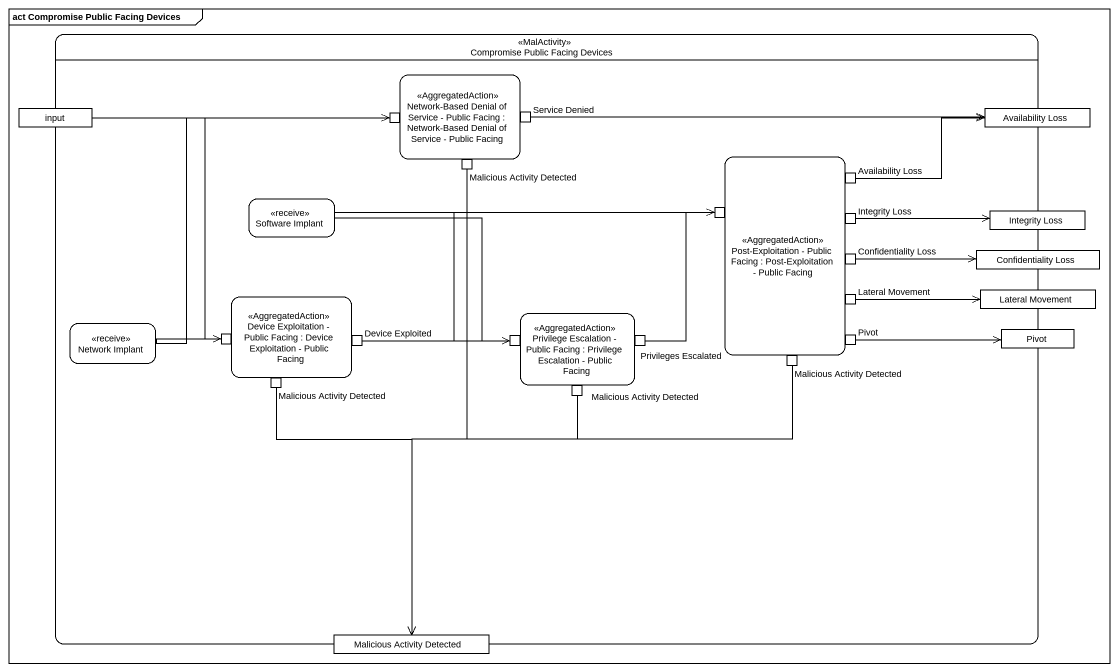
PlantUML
@startuml
mainframe act Compromise Public Facing Devices
hide empty description
state "Compromise Public Facing Devices" as Compromise_Public_Facing <<MalActivity>> {
  state "Network-Based Denial of Service - Public Facing : Network-Based Denial of Service - Public Facing" as Network_Based_Denial_of <<AggregatedAction>> {
    state pin1 <<inputPin>>
    state "Service Denied" as Service_Denied <<outputPin>>
    state "Malicious Activity Detected" as Malicious_Activity_Detected <<outputPin>>
  }
  state input <<object>>
  state "Availability Loss" as Availability_Loss <<object>>
  state "Post-Exploitation - Public Facing : Post-Exploitation - Public Facing" as Post_Exploitation_Public <<AggregatedAction>> {
    state "Availability Loss" as Availability_Loss_2 <<outputPin>>
    state pin2 <<inputPin>>
    state "Integrity Loss" as Integrity_Loss <<outputPin>>
    state "Confidentiality Loss" as Confidentiality_Loss <<outputPin>>
    state "Lateral Movement" as Lateral_Movement <<outputPin>>
    state "Malicious Activity Detected" as Malicious_Activity_Detected_2 <<outputPin>>
    state Pivot <<outputPin>>
  }
  state "Software Implant" as Software_Implant <<receive>>
  state "Integrity Loss" as Integrity_Loss_2 <<object>>
  state "Confidentiality Loss" as Confidentiality_Loss_2 <<object>>
  state "Device Exploitation - Public Facing : Device Exploitation - Public Facing" as Device_Exploitation_Public <<AggregatedAction>> {
    state pin3 <<inputPin>>
    state "Device Exploited" as Device_Exploited <<outputPin>>
    state "Malicious Activity Detected" as Malicious_Activity_Detected_3 <<outputPin>>
  }
  state "Privilege Escalation - Public Facing : Privilege Escalation - Public Facing" as Privilege_Escalation_Public <<AggregatedAction>> {
    state pin4 <<inputPin>>
    state "Privileges Escalated" as Privileges_Escalated <<outputPin>>
    state "Malicious Activity Detected" as Malicious_Activity_Detected_4 <<outputPin>>
  }
  state "Lateral Movement" as Lateral_Movement_2 <<object>>
  state "Network Implant" as Network_Implant <<receive>>
  state "Pivot" as Pivot_2 <<object>>
  state "Malicious Activity Detected" as Malicious_Activity_Detected_5 <<object>>
}
input -right-> pin1
input --> pin3
Service_Denied -right-> Availability_Loss
Malicious_Activity_Detected --> Malicious_Activity_Detected_5
Software_Implant -right-> pin2
Software_Implant -right-> pin4
Availability_Loss_2 -right-> Availability_Loss
Integrity_Loss -right-> Integrity_Loss_2
Confidentiality_Loss -right-> Confidentiality_Loss_2
Lateral_Movement -right-> Lateral_Movement_2
Network_Implant -up-> pin1
Network_Implant -right-> pin3
Device_Exploited -right-> pin2
Device_Exploited -right-> pin4
Privileges_Escalated -up-> pin2
Malicious_Activity_Detected_2 --> Malicious_Activity_Detected_5
Pivot -right-> Pivot_2
Malicious_Activity_Detected_3 --> Malicious_Activity_Detected_5
Malicious_Activity_Detected_4 --> Malicious_Activity_Detected_5
@enduml
